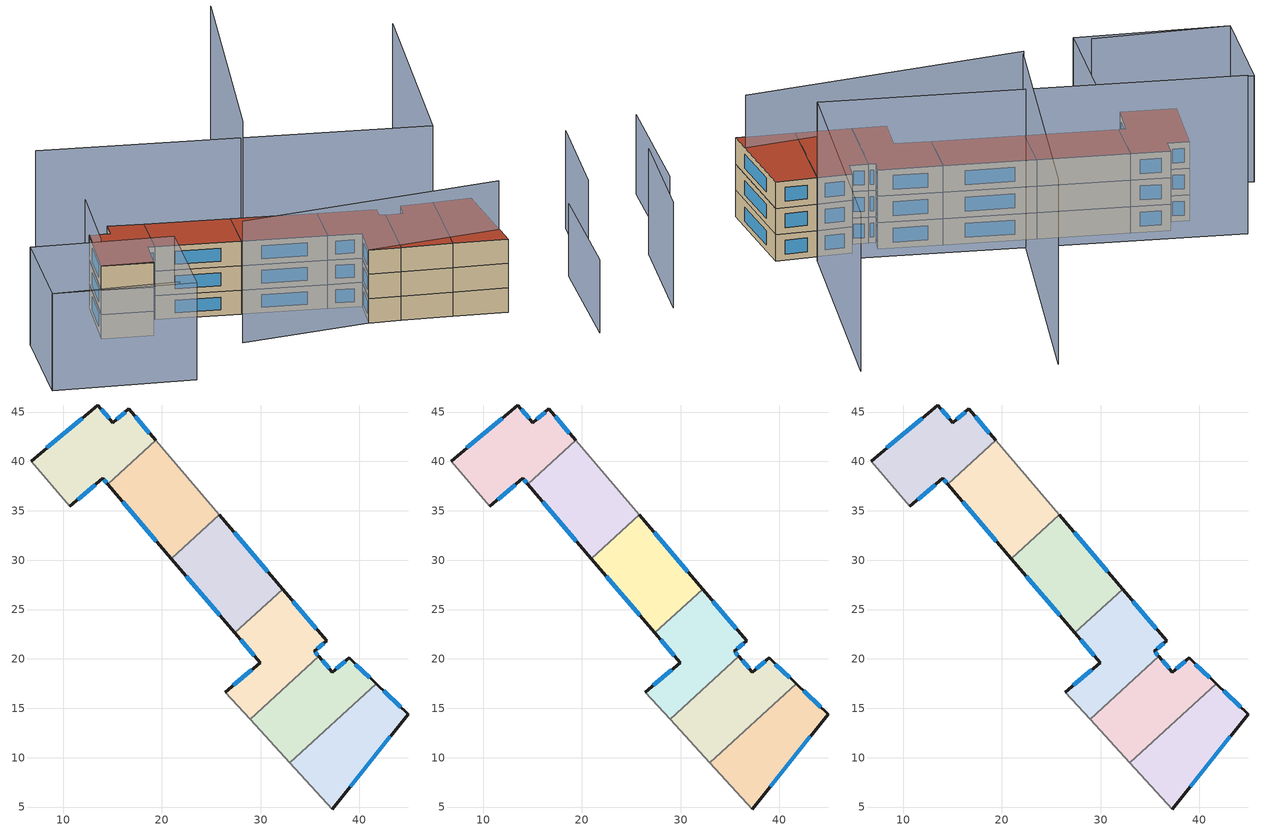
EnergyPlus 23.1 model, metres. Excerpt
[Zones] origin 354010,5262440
91229bba4b1c76a8_F0_dwelling_0
 floor ground (EU_floor_Construction): 16.66,45.31 19.38,42.12 14.53,37.69 14.02,38.29 10.69,35.46 6.79,40.03 13.5,45.71 15.03,43.93 z0
 wall outside (EU_wall_Construction): 10.69,35.46 14.02,38.29 14.53,37.69 / 19.38,42.12 16.66,45.31 15.03,43.93 13.5,45.71 6.79,40.03 z0:3
 wall adiabatic (EU_wall_Construction): 6.79,40.03 10.69,35.46 z0:3
 wall to 91229bba4b1c76a8_F0_dwelling_1 (EU_wall_Construction): 14.53,37.69 19.38,42.12 z0:3
 window (EU_Window_Construction): 14.14,38.15 14.41,37.83 / 11.47,36.13 13.24,37.63 / 11.92,44.38 8.37,41.36 / 14.67,44.34 13.86,45.29 / 16.28,44.98 15.41,44.25 / 18.74,42.87 17.3,44.56 z0.7:2.3
91229bba4b1c76a8_F0_dwelling_1
 floor ground (EU_floor_Construction): 19.38,42.12 25.8,34.59 20.95,30.16 14.53,37.69 z0
 wall outside (EU_wall_Construction): 14.53,37.69 20.95,30.16 z0:3
 wall adiabatic (EU_wall_Construction): 25.8,34.59 19.38,42.12 z0:3
 wall to 91229bba4b1c76a8_F0_dwelling_2 (EU_wall_Construction): 20.95,30.16 25.8,34.59 z0:3
 window (EU_Window_Construction): 16.04,35.92 19.45,31.93 z0.7:2.3
91229bba4b1c76a8_F0_dwelling_2
 floor ground (EU_floor_Construction): 25.8,34.59 32.22,27.07 27.37,22.63 20.95,30.16 z0
 wall outside (EU_wall_Construction): 32.22,27.07 25.8,34.59 / 20.95,30.16 27.37,22.63 z0:3
 wall to 91229bba4b1c76a8_F0_dwelling_3 (EU_wall_Construction): 27.37,22.63 32.22,27.07 z0:3
 window (EU_Window_Construction): 30.71,28.84 27.31,32.83 / 22.46,28.39 25.87,24.4 z0.7:2.3
91229bba4b1c76a8_F0_dwelling_3
 floor ground (EU_floor_Construction): 32.22,27.07 36.68,21.83 35.44,20.79 35.9,20.25 28.93,13.87 26.4,16.62 29.94,19.62 27.37,22.63 z0
 wall outside (EU_wall_Construction): 27.37,22.63 29.94,19.62 26.4,16.62 / 35.9,20.25 35.44,20.79 36.68,21.83 32.22,27.07 z0:3
 wall adiabatic (EU_wall_Construction): 26.4,16.62 28.93,13.87 z0:3
 wall to 91229bba4b1c76a8_F0_dwelling_4 (EU_wall_Construction): 28.93,13.87 35.9,20.25 z0:3
 window (EU_Window_Construction): 29.11,18.92 27.23,17.33 / 27.98,21.93 29.34,20.33 / 35.64,23.06 33.27,25.84 / 35.74,21.03 36.39,21.59 / 35.79,20.38 35.55,20.66 z0.7:2.3
91229bba4b1c76a8_F0_dwelling_4
 floor ground (EU_floor_Construction): 38.95,20.1 41.7,17.48 32.96,9.48 28.93,13.87 35.9,20.25 37.25,18.66 z0
 wall outside (EU_wall_Construction): 41.7,17.48 38.95,20.1 37.25,18.66 35.9,20.25 z0:3
 wall adiabatic (EU_wall_Construction): 28.93,13.87 32.96,9.48 z0:3
 wall to 91229bba4b1c76a8_F0_dwelling_5 (EU_wall_Construction): 32.96,9.48 41.7,17.48 z0:3
 window (EU_Window_Construction): 36.94,19.04 36.22,19.88 / 38.55,19.76 37.65,19 / 41.06,18.1 39.6,19.48 z0.7:2.3
91229bba4b1c76a8_F0_dwelling_5
 floor ground (EU_floor_Construction): 44.93,14.4 37.25,4.81 32.96,9.48 41.7,17.48 z0
 wall outside (EU_wall_Construction): 37.25,4.81 44.93,14.4 41.7,17.48 z0:3
 wall adiabatic (EU_wall_Construction): 32.96,9.48 37.25,4.81 z0:3
 window (EU_Window_Construction): 44.17,15.12 42.46,16.76 / 39.06,7.06 43.13,12.15 z0.7:2.3
91229bba4b1c76a8_F1_dwelling_0
 floor to 91229bba4b1c76a8_F0_dwelling_0 (EU_floor_Construction): 16.66,45.31 19.38,42.12 14.53,37.69 14.02,38.29 10.69,35.46 6.79,40.03 13.5,45.71 15.03,43.93 z3
 wall outside (EU_wall_Construction): 10.69,35.46 14.02,38.29 14.53,37.69 / 19.38,42.12 16.66,45.31 15.03,43.93 13.5,45.71 6.79,40.03 z3:6
 wall adiabatic (EU_wall_Construction): 6.79,40.03 10.69,35.46 z3:6
 wall to 91229bba4b1c76a8_F1_dwelling_1 (EU_wall_Construction): 14.53,37.69 19.38,42.12 z3:6
 window (EU_Window_Construction): 14.14,38.15 14.41,37.83 / 11.47,36.13 13.24,37.63 / 11.92,44.38 8.37,41.36 / 14.67,44.34 13.86,45.29 / 16.28,44.98 15.41,44.25 / 18.74,42.87 17.3,44.56 z3.7:5.3
91229bba4b1c76a8_F1_dwelling_1
 floor to 91229bba4b1c76a8_F0_dwelling_1 (EU_floor_Construction): 19.38,42.12 25.8,34.59 20.95,30.16 14.53,37.69 z3
 wall outside (EU_wall_Construction): 14.53,37.69 20.95,30.16 z3:6
 wall adiabatic (EU_wall_Construction): 25.8,34.59 19.38,42.12 z3:6
 wall to 91229bba4b1c76a8_F1_dwelling_2 (EU_wall_Construction): 20.95,30.16 25.8,34.59 z3:6
 window (EU_Window_Construction): 16.04,35.92 19.45,31.93 z3.7:5.3
91229bba4b1c76a8_F1_dwelling_2
 floor to 91229bba4b1c76a8_F0_dwelling_2 (EU_floor_Construction): 25.8,34.59 32.22,27.07 27.37,22.63 20.95,30.16 z3
 wall outside (EU_wall_Construction): 32.22,27.07 25.8,34.59 / 20.95,30.16 27.37,22.63 z3:6
 wall to 91229bba4b1c76a8_F1_dwelling_3 (EU_wall_Construction): 27.37,22.63 32.22,27.07 z3:6
 window (EU_Window_Construction): 30.71,28.84 27.31,32.83 / 22.46,28.39 25.87,24.4 z3.7:5.3
91229bba4b1c76a8_F1_dwelling_3
 floor to 91229bba4b1c76a8_F0_dwelling_3 (EU_floor_Construction): 32.22,27.07 36.68,21.83 35.44,20.79 35.9,20.25 28.93,13.87 26.4,16.62 29.94,19.62 27.37,22.63 z3
 wall outside (EU_wall_Construction): 27.37,22.63 29.94,19.62 26.4,16.62 / 35.9,20.25 35.44,20.79 36.68,21.83 32.22,27.07 z3:6
 wall adiabatic (EU_wall_Construction): 26.4,16.62 28.93,13.87 z3:6
 wall to 91229bba4b1c76a8_F1_dwelling_4 (EU_wall_Construction): 28.93,13.87 35.9,20.25 z3:6
 window (EU_Window_Construction): 29.11,18.92 27.23,17.33 / 27.98,21.93 29.34,20.33 / 35.64,23.06 33.27,25.84 / 35.74,21.03 36.39,21.59 / 35.79,20.38 35.55,20.66 z3.7:5.3
91229bba4b1c76a8_F1_dwelling_4
 floor to 91229bba4b1c76a8_F0_dwelling_4 (EU_floor_Construction): 38.95,20.1 41.7,17.48 32.96,9.48 28.93,13.87 35.9,20.25 37.25,18.66 z3
 wall outside (EU_wall_Construction): 41.7,17.48 38.95,20.1 37.25,18.66 35.9,20.25 z3:6
 wall adiabatic (EU_wall_Construction): 28.93,13.87 32.96,9.48 z3:6
 wall to 91229bba4b1c76a8_F1_dwelling_5 (EU_wall_Construction): 32.96,9.48 41.7,17.48 z3:6
 window (EU_Window_Construction): 36.94,19.04 36.22,19.88 / 38.55,19.76 37.65,19 / 41.06,18.1 39.6,19.48 z3.7:5.3
91229bba4b1c76a8_F1_dwelling_5
 floor to 91229bba4b1c76a8_F0_dwelling_5 (EU_floor_Construction): 44.93,14.4 37.25,4.81 32.96,9.48 41.7,17.48 z3
 wall outside (EU_wall_Construction): 37.25,4.81 44.93,14.4 41.7,17.48 z3:6
 wall adiabatic (EU_wall_Construction): 32.96,9.48 37.25,4.81 z3:6
 window (EU_Window_Construction): 44.17,15.12 42.46,16.76 / 39.06,7.06 43.13,12.15 z3.7:5.3
91229bba4b1c76a8_F2_dwelling_0
 floor to 91229bba4b1c76a8_F1_dwelling_0 (EU_floor_Construction): 16.66,45.31 19.38,42.12 14.53,37.69 14.02,38.29 10.69,35.46 6.79,40.03 13.5,45.71 15.03,43.93 z6
 wall outside (EU_wall_Construction): 10.69,35.46 14.02,38.29 14.53,37.69 / 19.38,42.12 16.66,45.31 15.03,43.93 13.5,45.71 6.79,40.03 z6:9
 wall adiabatic (EU_wall_Construction): 6.79,40.03 10.69,35.46 z6:9
 wall to 91229bba4b1c76a8_F2_dwelling_1 (EU_wall_Construction): 14.53,37.69 19.38,42.12 z6:9
 window (EU_Window_Construction): 14.14,38.15 14.41,37.83 / 11.47,36.13 13.24,37.63 / 11.92,44.38 8.37,41.36 / 14.67,44.34 13.86,45.29 / 16.28,44.98 15.41,44.25 / 18.74,42.87 17.3,44.56 z6.7:8.3
 roof outside (EU_roof_Construction): 14.53,37.69 19.38,42.12 16.66,45.31 15.03,43.93 13.5,45.71 6.79,40.03 10.69,35.46 14.02,38.29 z9
91229bba4b1c76a8_F2_dwelling_1
 floor to 91229bba4b1c76a8_F1_dwelling_1 (EU_floor_Construction): 19.38,42.12 25.8,34.59 20.95,30.16 14.53,37.69 z6
 wall outside (EU_wall_Construction): 14.53,37.69 20.95,30.16 z6:9
 wall adiabatic (EU_wall_Construction): 25.8,34.59 19.38,42.12 z6:9
 wall to 91229bba4b1c76a8_F2_dwelling_2 (EU_wall_Construction): 20.95,30.16 25.8,34.59 z6:9
 window (EU_Window_Construction): 16.04,35.92 19.45,31.93 z6.7:8.3
 roof outside (EU_roof_Construction): 25.8,34.59 19.38,42.12 14.53,37.69 20.95,30.16 z9
91229bba4b1c76a8_F2_dwelling_2
 floor to 91229bba4b1c76a8_F1_dwelling_2 (EU_floor_Construction): 25.8,34.59 32.22,27.07 27.37,22.63 20.95,30.16 z6
 wall outside (EU_wall_Construction): 32.22,27.07 25.8,34.59 / 20.95,30.16 27.37,22.63 z6:9
 wall to 91229bba4b1c76a8_F2_dwelling_3 (EU_wall_Construction): 27.37,22.63 32.22,27.07 z6:9
 window (EU_Window_Construction): 30.71,28.84 27.31,32.83 / 22.46,28.39 25.87,24.4 z6.7:8.3
 roof outside (EU_roof_Construction): 32.22,27.07 25.8,34.59 20.95,30.16 27.37,22.63 z9
91229bba4b1c76a8_F2_dwelling_3
 floor to 91229bba4b1c76a8_F1_dwelling_3 (EU_floor_Construction): 32.22,27.07 36.68,21.83 35.44,20.79 35.9,20.25 28.93,13.87 26.4,16.62 29.94,19.62 27.37,22.63 z6
 wall outside (EU_wall_Construction): 27.37,22.63 29.94,19.62 26.4,16.62 / 35.9,20.25 35.44,20.79 36.68,21.83 32.22,27.07 z6:9
 wall adiabatic (EU_wall_Construction): 26.4,16.62 28.93,13.87 z6:9
 wall to 91229bba4b1c76a8_F2_dwelling_4 (EU_wall_Construction): 28.93,13.87 35.9,20.25 z6:9
 window (EU_Window_Construction): 29.11,18.92 27.23,17.33 / 27.98,21.93 29.34,20.33 / 35.64,23.06 33.27,25.84 / 35.74,21.03 36.39,21.59 / 35.79,20.38 35.55,20.66 z6.7:8.3
 roof outside (EU_roof_Construction): 35.9,20.25 35.44,20.79 36.68,21.83 32.22,27.07 27.37,22.63 29.94,19.62 26.4,16.62 28.93,13.87 z9
91229bba4b1c76a8_F2_dwelling_4
 floor to 91229bba4b1c76a8_F1_dwelling_4 (EU_floor_Construction): 38.95,20.1 41.7,17.48 32.96,9.48 28.93,13.87 35.9,20.25 37.25,18.66 z6
 wall outside (EU_wall_Construction): 41.7,17.48 38.95,20.1 37.25,18.66 35.9,20.25 z6:9
 wall adiabatic (EU_wall_Construction): 28.93,13.87 32.96,9.48 z6:9
 wall to 91229bba4b1c76a8_F2_dwelling_5 (EU_wall_Construction): 32.96,9.48 41.7,17.48 z6:9
 window (EU_Window_Construction): 36.94,19.04 36.22,19.88 / 38.55,19.76 37.65,19 / 41.06,18.1 39.6,19.48 z6.7:8.3
 roof outside (EU_roof_Construction): 41.7,17.48 38.95,20.1 37.25,18.66 35.9,20.25 28.93,13.87 32.96,9.48 z9
91229bba4b1c76a8_F2_dwelling_5
 floor to 91229bba4b1c76a8_F1_dwelling_5 (EU_floor_Construction): 44.93,14.4 37.25,4.81 32.96,9.48 41.7,17.48 z6
 wall outside (EU_wall_Construction): 37.25,4.81 44.93,14.4 41.7,17.48 z6:9
 wall adiabatic (EU_wall_Construction): 32.96,9.48 37.25,4.81 z6:9
 window (EU_Window_Construction): 44.17,15.12 42.46,16.76 / 39.06,7.06 43.13,12.15 z6.7:8.3
 roof outside (EU_roof_Construction): 37.25,4.81 44.93,14.4 41.7,17.48 32.96,9.48 z9
shading: 50.24,2.15 60.76,11.57 / 15.94,47.79 7.43,40.53 / -8.57,37.13 1.84,26.59 / 1.29,46.09 12.45,33.8 / 12.45,33.8 2.59,24.85 / 2.59,24.85 -8.57,37.13 / -8.57,37.13 1.29,46.09 z0:12; 37.65,-7.11 49.35,4.18 z0:9; 14.2,25.87 38.98,7.09 z0:15; 64.67,36.83 42.55,18.01 / 42.55,18.01 13.12,52.59 z0:18; 52.32,53.39 26.54,33.36 z0:21
[Building]
EU S2 Campaign: North Axis=0; Terrain=City; Solar Distribution=FullExterior
[Site:Location]
Budapest.Ferenc.Liszt.Intl.AP: Latitude=47.437; Longitude=19.256; Time Zone=1; Elevation=185
[SizingPeriod:WeatherFileDays]
AnnualSizingPeriod: Begin Month=1; Begin Day of Month=1; End Month=12; End Day of Month=31; Day of Week for Start Day=Monday; Use Weather File Daylight Saving Period=No; Use Weather File Rain and Snow Indicators=No
[MATERIAL]
EU_InternalMass_Material: Roughness=MediumRough; Thickness=0.1; Conductivity=1; Density=1800; Specific Heat=900; Thermal Absorptance=0.9; Solar Absorptance=0.7; Visible Absorptance=0.7
[MATERIAL:NOMASS] Roughness=MediumRough; Thermal Absorptance=0.9; Solar Absorptance=0.7; Visible Absorptance=0.7
Name | Thermal Resistance
EU_wall_NoMass | 0.832559
EU_roof_NoMass | 1.39638
EU_floor_NoMass | 0.872794
[WINDOWMATERIAL:SIMPLEGLAZINGSYSTEM]
EU_Window_SimpleGlazing: UFactor=2.79869; Solar Heat Gain Coefficient=0.75; Visible Transmittance=0.75
[CONSTRUCTION]
EU_wall_Construction: EU_wall_NoMass
EU_roof_Construction: EU_roof_NoMass
EU_floor_Construction: EU_floor_NoMass
EU_Window_Construction: EU_Window_SimpleGlazing
EU_InternalMass_Construction: EU_InternalMass_Material
[ZONE] Type=1; Multiplier=1; Ceiling Height=autocalculate; Floor Area=autocalculate; Part of Total Floor Area=Yes
Name | Volume
91229bba4b1c76a8_F0_dwelling_0; 91229bba4b1c76a8_F1_dwelling_0; 91229bba4b1c76a8_F2_dwelling_0 | 194.791
91229bba4b1c76a8_F0_dwelling_1 | 194.788
91229bba4b1c76a8_F1_dwelling_1; 91229bba4b1c76a8_F2_dwelling_1 | 194.789
91229bba4b1c76a8_F0_dwelling_2 | 194.785
91229bba4b1c76a8_F1_dwelling_2; 91229bba4b1c76a8_F2_dwelling_2 | 194.786
91229bba4b1c76a8_F0_dwelling_3; 91229bba4b1c76a8_F1_dwelling_3; 91229bba4b1c76a8_F2_dwelling_3 | 194.797
91229bba4b1c76a8_F0_dwelling_4; 91229bba4b1c76a8_F1_dwelling_4; 91229bba4b1c76a8_F2_dwelling_4 | 194.807
91229bba4b1c76a8_F0_dwelling_5 | 194.777
91229bba4b1c76a8_F1_dwelling_5; 91229bba4b1c76a8_F2_dwelling_5 | 194.776
[INTERNALMASS] Construction=EU_InternalMass_Construction
Name | Zone or ZoneList | Surface Area
91229bba4b1c76a8_F0_dwelling_0_EU_InternalMass | 91229bba4b1c76a8_F0_dwelling_0 | 64.9302
91229bba4b1c76a8_F0_dwelling_1_EU_InternalMass | 91229bba4b1c76a8_F0_dwelling_1 | 64.9295
91229bba4b1c76a8_F0_dwelling_2_EU_InternalMass | 91229bba4b1c76a8_F0_dwelling_2 | 64.9285
91229bba4b1c76a8_F0_dwelling_3_EU_InternalMass | 91229bba4b1c76a8_F0_dwelling_3 | 64.9323
91229bba4b1c76a8_F0_dwelling_4_EU_InternalMass | 91229bba4b1c76a8_F0_dwelling_4 | 64.9356
91229bba4b1c76a8_F0_dwelling_5_EU_InternalMass | 91229bba4b1c76a8_F0_dwelling_5 | 64.9254
91229bba4b1c76a8_F1_dwelling_0_EU_InternalMass | 91229bba4b1c76a8_F1_dwelling_0 | 64.9302
91229bba4b1c76a8_F1_dwelling_1_EU_InternalMass | 91229bba4b1c76a8_F1_dwelling_1 | 64.9295
91229bba4b1c76a8_F1_dwelling_2_EU_InternalMass | 91229bba4b1c76a8_F1_dwelling_2 | 64.9285
91229bba4b1c76a8_F1_dwelling_3_EU_InternalMass | 91229bba4b1c76a8_F1_dwelling_3 | 64.9323
91229bba4b1c76a8_F1_dwelling_4_EU_InternalMass | 91229bba4b1c76a8_F1_dwelling_4 | 64.9356
91229bba4b1c76a8_F1_dwelling_5_EU_InternalMass | 91229bba4b1c76a8_F1_dwelling_5 | 64.9254
91229bba4b1c76a8_F2_dwelling_0_EU_InternalMass | 91229bba4b1c76a8_F2_dwelling_0 | 64.9302
91229bba4b1c76a8_F2_dwelling_1_EU_InternalMass | 91229bba4b1c76a8_F2_dwelling_1 | 64.9295
91229bba4b1c76a8_F2_dwelling_2_EU_InternalMass | 91229bba4b1c76a8_F2_dwelling_2 | 64.9285
91229bba4b1c76a8_F2_dwelling_3_EU_InternalMass | 91229bba4b1c76a8_F2_dwelling_3 | 64.9323
91229bba4b1c76a8_F2_dwelling_4_EU_InternalMass | 91229bba4b1c76a8_F2_dwelling_4 | 64.9356
91229bba4b1c76a8_F2_dwelling_5_EU_InternalMass | 91229bba4b1c76a8_F2_dwelling_5 | 64.9254
[OTHEREQUIPMENT] Fuel Type=Electricity; Design Level Calculation Method=Watts/Area; Power per Zone Floor Area=1; Fraction Latent=0; Fraction Radiant=0; Fraction Lost=0; Carbon Dioxide Generation Rate=0; EndUse Subcategory=EU_Step8_InternalGains
Name | Zone or ZoneList or Space or SpaceList | Schedule
EU_Step8_InternalGain_91229bba4b1c76a8_F0_dwelling_0_f000 | 91229bba4b1c76a8_F0_dwelling_0 | EU_Step8_GainSchedule_91229bba4b1c76a8_F0_dwelling_0_f000
EU_Step8_InternalGain_91229bba4b1c76a8_F0_dwelling_1_f000 | 91229bba4b1c76a8_F0_dwelling_1 | EU_Step8_GainSchedule_91229bba4b1c76a8_F0_dwelling_1_f000
EU_Step8_InternalGain_91229bba4b1c76a8_F0_dwelling_2_f000 | 91229bba4b1c76a8_F0_dwelling_2 | EU_Step8_GainSchedule_91229bba4b1c76a8_F0_dwelling_2_f000
EU_Step8_InternalGain_91229bba4b1c76a8_F0_dwelling_3_f000 | 91229bba4b1c76a8_F0_dwelling_3 | EU_Step8_GainSchedule_91229bba4b1c76a8_F0_dwelling_3_f000
EU_Step8_InternalGain_91229bba4b1c76a8_F0_dwelling_4_f000 | 91229bba4b1c76a8_F0_dwelling_4 | EU_Step8_GainSchedule_91229bba4b1c76a8_F0_dwelling_4_f000
EU_Step8_InternalGain_91229bba4b1c76a8_F0_dwelling_5_f000 | 91229bba4b1c76a8_F0_dwelling_5 | EU_Step8_GainSchedule_91229bba4b1c76a8_F0_dwelling_5_f000
EU_Step8_InternalGain_91229bba4b1c76a8_F1_dwelling_0_f000 | 91229bba4b1c76a8_F1_dwelling_0 | EU_Step8_GainSchedule_91229bba4b1c76a8_F1_dwelling_0_f000
EU_Step8_InternalGain_91229bba4b1c76a8_F1_dwelling_1_f000 | 91229bba4b1c76a8_F1_dwelling_1 | EU_Step8_GainSchedule_91229bba4b1c76a8_F1_dwelling_1_f000
EU_Step8_InternalGain_91229bba4b1c76a8_F1_dwelling_2_f000 | 91229bba4b1c76a8_F1_dwelling_2 | EU_Step8_GainSchedule_91229bba4b1c76a8_F1_dwelling_2_f000
EU_Step8_InternalGain_91229bba4b1c76a8_F1_dwelling_3_f000 | 91229bba4b1c76a8_F1_dwelling_3 | EU_Step8_GainSchedule_91229bba4b1c76a8_F1_dwelling_3_f000
EU_Step8_InternalGain_91229bba4b1c76a8_F1_dwelling_4_f000 | 91229bba4b1c76a8_F1_dwelling_4 | EU_Step8_GainSchedule_91229bba4b1c76a8_F1_dwelling_4_f000
EU_Step8_InternalGain_91229bba4b1c76a8_F1_dwelling_5_f000 | 91229bba4b1c76a8_F1_dwelling_5 | EU_Step8_GainSchedule_91229bba4b1c76a8_F1_dwelling_5_f000
EU_Step8_InternalGain_91229bba4b1c76a8_F2_dwelling_0_f000 | 91229bba4b1c76a8_F2_dwelling_0 | EU_Step8_GainSchedule_91229bba4b1c76a8_F2_dwelling_0_f000
EU_Step8_InternalGain_91229bba4b1c76a8_F2_dwelling_1_f000 | 91229bba4b1c76a8_F2_dwelling_1 | EU_Step8_GainSchedule_91229bba4b1c76a8_F2_dwelling_1_f000
EU_Step8_InternalGain_91229bba4b1c76a8_F2_dwelling_2_f000 | 91229bba4b1c76a8_F2_dwelling_2 | EU_Step8_GainSchedule_91229bba4b1c76a8_F2_dwelling_2_f000
EU_Step8_InternalGain_91229bba4b1c76a8_F2_dwelling_3_f000 | 91229bba4b1c76a8_F2_dwelling_3 | EU_Step8_GainSchedule_91229bba4b1c76a8_F2_dwelling_3_f000
EU_Step8_InternalGain_91229bba4b1c76a8_F2_dwelling_4_f000 | 91229bba4b1c76a8_F2_dwelling_4 | EU_Step8_GainSchedule_91229bba4b1c76a8_F2_dwelling_4_f000
EU_Step8_InternalGain_91229bba4b1c76a8_F2_dwelling_5_f000 | 91229bba4b1c76a8_F2_dwelling_5 | EU_Step8_GainSchedule_91229bba4b1c76a8_F2_dwelling_5_f000
[ZONEVENTILATION:DESIGNFLOWRATE] Schedule=EU_AlwaysOn; Design Flow Rate Calculation Method=AirChanges/Hour; Air Changes per Hour=0.475469; Ventilation Type=Natural; Fan Pressure Rise=0; Fan Total Efficiency=1; Constant Term Coefficient=1; Temperature Term Coefficient=0; Velocity Term Coefficient=0; Velocity Squared Term Coefficient=0; Minimum Indoor Temperature=-100; Maximum Indoor Temperature=100; Delta Temperature=-100; Minimum Outdoor Temperature=-100; Maximum Outdoor Temperature=100; Maximum Wind Speed=40
Name | Zone or ZoneList or Space or SpaceList
EU_ConstantAir_91229bba4b1c76a8_F0_dwelling_0 | 91229bba4b1c76a8_F0_dwelling_0
EU_ConstantAir_91229bba4b1c76a8_F0_dwelling_1 | 91229bba4b1c76a8_F0_dwelling_1
EU_ConstantAir_91229bba4b1c76a8_F0_dwelling_2 | 91229bba4b1c76a8_F0_dwelling_2
EU_ConstantAir_91229bba4b1c76a8_F0_dwelling_3 | 91229bba4b1c76a8_F0_dwelling_3
EU_ConstantAir_91229bba4b1c76a8_F0_dwelling_4 | 91229bba4b1c76a8_F0_dwelling_4
EU_ConstantAir_91229bba4b1c76a8_F0_dwelling_5 | 91229bba4b1c76a8_F0_dwelling_5
EU_ConstantAir_91229bba4b1c76a8_F1_dwelling_0 | 91229bba4b1c76a8_F1_dwelling_0
EU_ConstantAir_91229bba4b1c76a8_F1_dwelling_1 | 91229bba4b1c76a8_F1_dwelling_1
EU_ConstantAir_91229bba4b1c76a8_F1_dwelling_2 | 91229bba4b1c76a8_F1_dwelling_2
EU_ConstantAir_91229bba4b1c76a8_F1_dwelling_3 | 91229bba4b1c76a8_F1_dwelling_3
EU_ConstantAir_91229bba4b1c76a8_F1_dwelling_4 | 91229bba4b1c76a8_F1_dwelling_4
EU_ConstantAir_91229bba4b1c76a8_F1_dwelling_5 | 91229bba4b1c76a8_F1_dwelling_5
EU_ConstantAir_91229bba4b1c76a8_F2_dwelling_0 | 91229bba4b1c76a8_F2_dwelling_0
EU_ConstantAir_91229bba4b1c76a8_F2_dwelling_1 | 91229bba4b1c76a8_F2_dwelling_1
EU_ConstantAir_91229bba4b1c76a8_F2_dwelling_2 | 91229bba4b1c76a8_F2_dwelling_2
EU_ConstantAir_91229bba4b1c76a8_F2_dwelling_3 | 91229bba4b1c76a8_F2_dwelling_3
EU_ConstantAir_91229bba4b1c76a8_F2_dwelling_4 | 91229bba4b1c76a8_F2_dwelling_4
EU_ConstantAir_91229bba4b1c76a8_F2_dwelling_5 | 91229bba4b1c76a8_F2_dwelling_5
[HVACTEMPLATE:THERMOSTAT] Constant Heating Setpoint=20; Constant Cooling Setpoint=50
EU_HeatOnly_91229bba4b1c76a8_F0_dwelling_0; EU_HeatOnly_91229bba4b1c76a8_F0_dwelling_1; EU_HeatOnly_91229bba4b1c76a8_F0_dwelling_2; EU_HeatOnly_91229bba4b1c76a8_F0_dwelling_3; EU_HeatOnly_91229bba4b1c76a8_F0_dwelling_4; EU_HeatOnly_91229bba4b1c76a8_F0_dwelling_5; EU_HeatOnly_91229bba4b1c76a8_F1_dwelling_0; EU_HeatOnly_91229bba4b1c76a8_F1_dwelling_1; EU_HeatOnly_91229bba4b1c76a8_F1_dwelling_2; EU_HeatOnly_91229bba4b1c76a8_F1_dwelling_3; EU_HeatOnly_91229bba4b1c76a8_F1_dwelling_4; EU_HeatOnly_91229bba4b1c76a8_F1_dwelling_5; EU_HeatOnly_91229bba4b1c76a8_F2_dwelling_0; EU_HeatOnly_91229bba4b1c76a8_F2_dwelling_1; EU_HeatOnly_91229bba4b1c76a8_F2_dwelling_2; EU_HeatOnly_91229bba4b1c76a8_F2_dwelling_3; EU_HeatOnly_91229bba4b1c76a8_F2_dwelling_4; EU_HeatOnly_91229bba4b1c76a8_F2_dwelling_5
[HVACTEMPLATE:ZONE:IDEALLOADSAIRSYSTEM] System Availability Schedule=EU_AlwaysOn; Maximum Heating Supply Air Temperature=50; Minimum Cooling Supply Air Temperature=13; Maximum Heating Supply Air Humidity Ratio=0.0156; Minimum Cooling Supply Air Humidity Ratio=0.0077; Heating Limit=NoLimit; Cooling Limit=NoLimit; Heating Availability Schedule=EU_AlwaysOn; Cooling Availability Schedule=EU_CoolingOff; Dehumidification Control Type=ConstantSensibleHeatRatio; Cooling Sensible Heat Ratio=0.7; Dehumidification Setpoint=60; Humidification Control Type=None; Humidification Setpoint=30; Outdoor Air Method=None; Outdoor Air Flow Rate per Person=0.00944; Outdoor Air Flow Rate per Zone Floor Area=0; Outdoor Air Flow Rate per Zone=0; Demand Controlled Ventilation Type=None; Outdoor Air Economizer Type=NoEconomizer; Heat Recovery Type=None; Sensible Heat Recovery Effectiveness=0.7; Latent Heat Recovery Effectiveness=0.65
Name | Template Thermostat
91229bba4b1c76a8_F0_dwelling_0 | EU_HeatOnly_91229bba4b1c76a8_F0_dwelling_0
91229bba4b1c76a8_F0_dwelling_1 | EU_HeatOnly_91229bba4b1c76a8_F0_dwelling_1
91229bba4b1c76a8_F0_dwelling_2 | EU_HeatOnly_91229bba4b1c76a8_F0_dwelling_2
91229bba4b1c76a8_F0_dwelling_3 | EU_HeatOnly_91229bba4b1c76a8_F0_dwelling_3
91229bba4b1c76a8_F0_dwelling_4 | EU_HeatOnly_91229bba4b1c76a8_F0_dwelling_4
91229bba4b1c76a8_F0_dwelling_5 | EU_HeatOnly_91229bba4b1c76a8_F0_dwelling_5
91229bba4b1c76a8_F1_dwelling_0 | EU_HeatOnly_91229bba4b1c76a8_F1_dwelling_0
91229bba4b1c76a8_F1_dwelling_1 | EU_HeatOnly_91229bba4b1c76a8_F1_dwelling_1
91229bba4b1c76a8_F1_dwelling_2 | EU_HeatOnly_91229bba4b1c76a8_F1_dwelling_2
91229bba4b1c76a8_F1_dwelling_3 | EU_HeatOnly_91229bba4b1c76a8_F1_dwelling_3
91229bba4b1c76a8_F1_dwelling_4 | EU_HeatOnly_91229bba4b1c76a8_F1_dwelling_4
91229bba4b1c76a8_F1_dwelling_5 | EU_HeatOnly_91229bba4b1c76a8_F1_dwelling_5
91229bba4b1c76a8_F2_dwelling_0 | EU_HeatOnly_91229bba4b1c76a8_F2_dwelling_0
91229bba4b1c76a8_F2_dwelling_1 | EU_HeatOnly_91229bba4b1c76a8_F2_dwelling_1
91229bba4b1c76a8_F2_dwelling_2 | EU_HeatOnly_91229bba4b1c76a8_F2_dwelling_2
91229bba4b1c76a8_F2_dwelling_3 | EU_HeatOnly_91229bba4b1c76a8_F2_dwelling_3
91229bba4b1c76a8_F2_dwelling_4 | EU_HeatOnly_91229bba4b1c76a8_F2_dwelling_4
91229bba4b1c76a8_F2_dwelling_5 | EU_HeatOnly_91229bba4b1c76a8_F2_dwelling_5
[SIZING:ZONE] Zone Cooling Design Supply Air Temperature Input Method=SupplyAirTemperature; Zone Cooling Design Supply Air Temperature=13; Zone Heating Design Supply Air Temperature Input Method=SupplyAirTemperature; Zone Heating Design Supply Air Temperature=50; Zone Cooling Design Supply Air Humidity Ratio=0.008; Zone Heating Design Supply Air Humidity Ratio=0.008; Cooling Design Air Flow Method=DesignDay; Cooling Design Air Flow Rate=0; Cooling Minimum Air Flow per Zone Floor Area=0.000762; Cooling Minimum Air Flow=0; Cooling Minimum Air Flow Fraction=0.2; Heating Design Air Flow Method=DesignDay; Heating Design Air Flow Rate=0; Heating Maximum Air Flow per Zone Floor Area=0.002032; Heating Maximum Air Flow=0.141576; Heating Maximum Air Flow Fraction=0.3; Account for Dedicated Outdoor Air System=No; Dedicated Outdoor Air System Control Strategy=NeutralSupplyAir; Dedicated Outdoor Air Low Setpoint Temperature for Design=autosize; Dedicated Outdoor Air High Setpoint Temperature for Design=autosize; Zone Load Sizing Method=Sensible Load Only No Latent Load; Zone Latent Cooling Design Supply Air Humidity Ratio Input Method=HumidityRatioDifference; Zone Cooling Design Supply Air Humidity Ratio Difference=0.005; Zone Latent Heating Design Supply Air Humidity Ratio Input Method=HumidityRatioDifference; Zone Humidification Design Supply Air Humidity Ratio Difference=0.005
91229bba4b1c76a8_F0_dwelling_0; 91229bba4b1c76a8_F0_dwelling_1; 91229bba4b1c76a8_F0_dwelling_2; 91229bba4b1c76a8_F0_dwelling_3; 91229bba4b1c76a8_F0_dwelling_4; 91229bba4b1c76a8_F0_dwelling_5; 91229bba4b1c76a8_F1_dwelling_0; 91229bba4b1c76a8_F1_dwelling_1; 91229bba4b1c76a8_F1_dwelling_2; 91229bba4b1c76a8_F1_dwelling_3; 91229bba4b1c76a8_F1_dwelling_4; 91229bba4b1c76a8_F1_dwelling_5; 91229bba4b1c76a8_F2_dwelling_0; 91229bba4b1c76a8_F2_dwelling_1; 91229bba4b1c76a8_F2_dwelling_2; 91229bba4b1c76a8_F2_dwelling_3; 91229bba4b1c76a8_F2_dwelling_4; 91229bba4b1c76a8_F2_dwelling_5
[SCHEDULE:CONSTANT]
Name | Hourly Value
EU_AlwaysOn | 1
EU_CoolingOff | 0
[SCHEDULE:FILE] Column Number=1; Rows to Skip at Top=0; Number of Hours of Data=8760; Column Separator=Comma; Interpolate to Timestep=No; Minutes per Item=60; Adjust Schedule for Daylight Savings=Yes
Name | File
EU_Step8_GainSchedule_91229bba4b1c76a8_F0_dwelling_0_f000 | ../../schedules/91229bba4b1c76a8/91229bba4b1c76a8_F0_dwelling_0_f000_gain.csv
EU_Step8_GainSchedule_91229bba4b1c76a8_F0_dwelling_1_f000 | ../../schedules/91229bba4b1c76a8/91229bba4b1c76a8_F0_dwelling_1_f000_gain.csv
EU_Step8_GainSchedule_91229bba4b1c76a8_F0_dwelling_2_f000 | ../../schedules/91229bba4b1c76a8/91229bba4b1c76a8_F0_dwelling_2_f000_gain.csv
EU_Step8_GainSchedule_91229bba4b1c76a8_F0_dwelling_3_f000 | ../../schedules/91229bba4b1c76a8/91229bba4b1c76a8_F0_dwelling_3_f000_gain.csv
EU_Step8_GainSchedule_91229bba4b1c76a8_F0_dwelling_4_f000 | ../../schedules/91229bba4b1c76a8/91229bba4b1c76a8_F0_dwelling_4_f000_gain.csv
EU_Step8_GainSchedule_91229bba4b1c76a8_F0_dwelling_5_f000 | ../../schedules/91229bba4b1c76a8/91229bba4b1c76a8_F0_dwelling_5_f000_gain.csv
EU_Step8_GainSchedule_91229bba4b1c76a8_F1_dwelling_0_f000 | ../../schedules/91229bba4b1c76a8/91229bba4b1c76a8_F1_dwelling_0_f000_gain.csv
EU_Step8_GainSchedule_91229bba4b1c76a8_F1_dwelling_1_f000 | ../../schedules/91229bba4b1c76a8/91229bba4b1c76a8_F1_dwelling_1_f000_gain.csv
EU_Step8_GainSchedule_91229bba4b1c76a8_F1_dwelling_2_f000 | ../../schedules/91229bba4b1c76a8/91229bba4b1c76a8_F1_dwelling_2_f000_gain.csv
EU_Step8_GainSchedule_91229bba4b1c76a8_F1_dwelling_3_f000 | ../../schedules/91229bba4b1c76a8/91229bba4b1c76a8_F1_dwelling_3_f000_gain.csv
EU_Step8_GainSchedule_91229bba4b1c76a8_F1_dwelling_4_f000 | ../../schedules/91229bba4b1c76a8/91229bba4b1c76a8_F1_dwelling_4_f000_gain.csv
EU_Step8_GainSchedule_91229bba4b1c76a8_F1_dwelling_5_f000 | ../../schedules/91229bba4b1c76a8/91229bba4b1c76a8_F1_dwelling_5_f000_gain.csv
EU_Step8_GainSchedule_91229bba4b1c76a8_F2_dwelling_0_f000 | ../../schedules/91229bba4b1c76a8/91229bba4b1c76a8_F2_dwelling_0_f000_gain.csv
EU_Step8_GainSchedule_91229bba4b1c76a8_F2_dwelling_1_f000 | ../../schedules/91229bba4b1c76a8/91229bba4b1c76a8_F2_dwelling_1_f000_gain.csv
EU_Step8_GainSchedule_91229bba4b1c76a8_F2_dwelling_2_f000 | ../../schedules/91229bba4b1c76a8/91229bba4b1c76a8_F2_dwelling_2_f000_gain.csv
EU_Step8_GainSchedule_91229bba4b1c76a8_F2_dwelling_3_f000 | ../../schedules/91229bba4b1c76a8/91229bba4b1c76a8_F2_dwelling_3_f000_gain.csv
EU_Step8_GainSchedule_91229bba4b1c76a8_F2_dwelling_4_f000 | ../../schedules/91229bba4b1c76a8/91229bba4b1c76a8_F2_dwelling_4_f000_gain.csv
EU_Step8_GainSchedule_91229bba4b1c76a8_F2_dwelling_5_f000 | ../../schedules/91229bba4b1c76a8/91229bba4b1c76a8_F2_dwelling_5_f000_gain.csv
